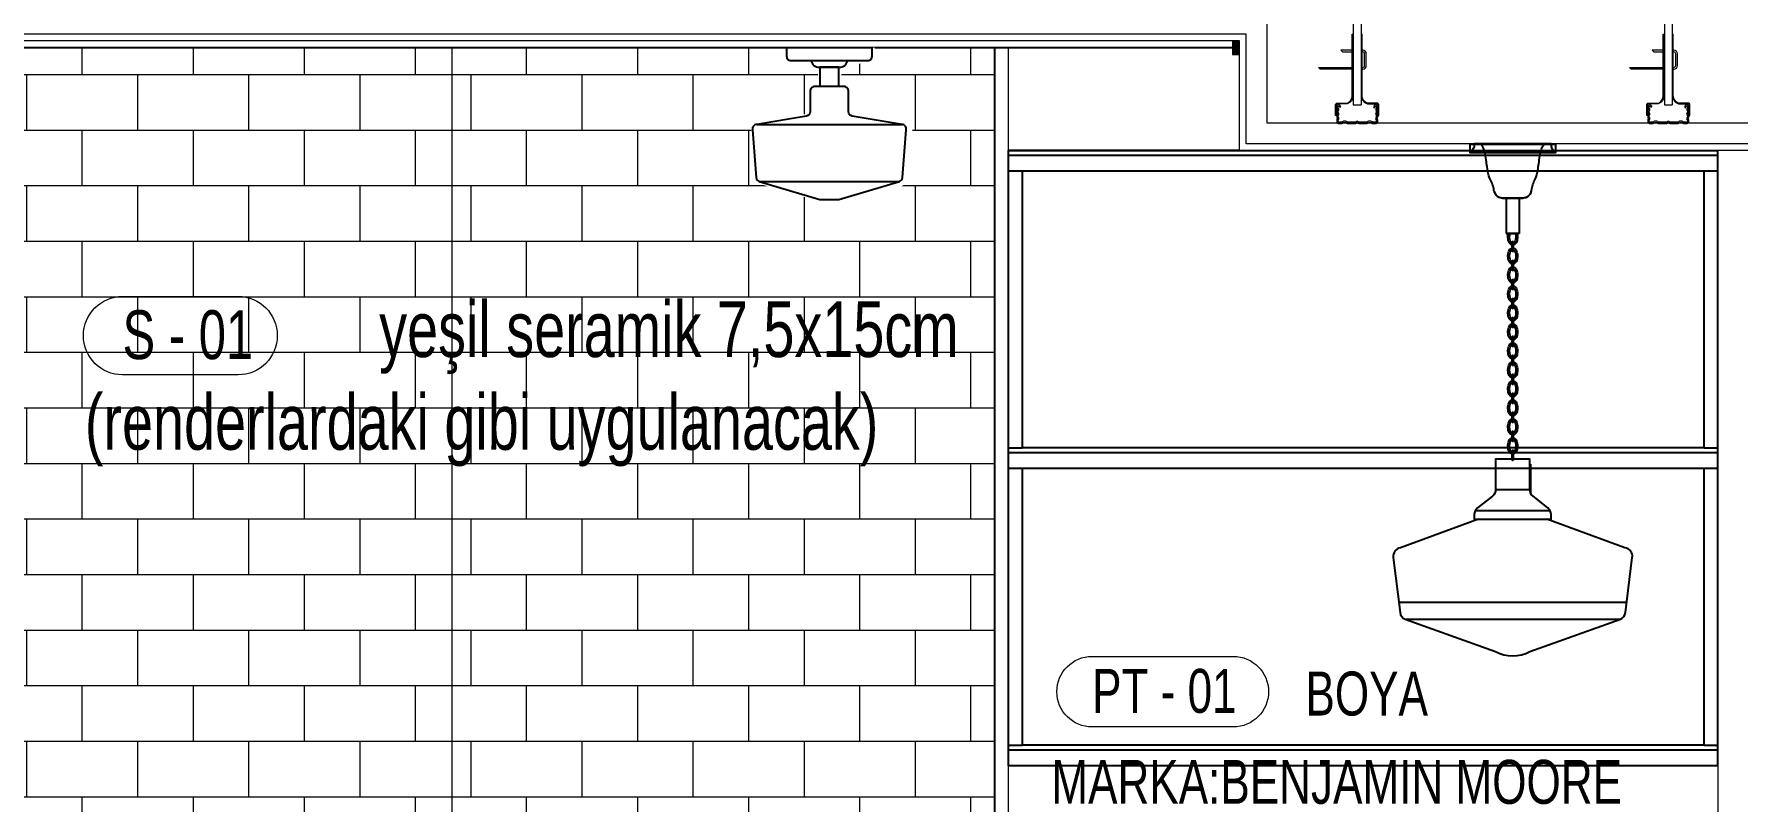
# Model space of a CAD drawing. Header units: millimetres. Extents: x 106699 to 122058, y 158555 to 162844.
# Drawn here: x 107787 to 108036.4, y 159806 to 159918.4 of the extents above; entities that cross this region are included whole.
import ezdxf

# ---------------------------------------------------------------- set-up
doc = ezdxf.new("R2010")
doc.units = ezdxf.units.MM
for name, color, linetype, lineweight in [('0-LNS-VLG', 9, 'Continuous', 0), ('2-SPS-ALC', 3, 'Continuous', 0), ('ahsap gorunus arka kalın', 43, 'Continuous', 9), ('ahsap kesit on', 40, 'Continuous', 20), ('no3_tefriş ön kalın', 192, 'Continuous', 20), ('no3_yazı tefriş', 152, 'Continuous', 0)]:
    doc.layers.add(name, color=color, linetype=linetype, lineweight=lineweight)
doc.layers.add('2-SPC-STC-AsmaTavan', color=3, linetype='Continuous')
doc.layers.add('S2000-002 Çizgi', color=7, linetype='Continuous')
doc.styles.add('finish schedule$0$SIMPLEX', font='simplex.shx', dxfattribs={"width": 0.75, "height": 2.5})

# ---------------------------------------------------------------- blocks, each defined once
blk = doc.blocks.new('RAF2')
at = {"layer": 'S2000-002 Çizgi', "color": 8, "true_color": 0x7a7a7a}
for p, q in [((115375.6, 159980.42), (115341.8, 159980.42)), ((115341.8, 159936.92), (115341.8, 159980.42)), ((115341.8, 159980.42), (115445.6, 159980.42)), ((115341.8, 159979.78), (115445.6, 159979.78)), ((115445.6, 159933.92), (115445.6, 159980.42)), ((115343.8, 159977.42), (115341.8, 159977.42)), ((115343.8, 159977.42), (115343.8, 159936.92)), ((115443.6, 159977.42), (115343.8, 159977.42)), ((115445.6, 159977.42), (115443.6, 159977.42)), ((115443.6, 159936.92), (115443.6, 159977.42)), ((115341.8, 159890.42), (115341.8, 159936.92)), ((115341.8, 159936.92), (115343.8, 159936.92)), ((115341.8, 159936.28), (115445.6, 159936.28)), ((115443.6, 159936.92), (115343.8, 159936.92)), ((115443.6, 159936.92), (115445.6, 159936.92)), ((115343.8, 159933.92), (115341.8, 159933.92)), ((115343.8, 159933.92), (115343.8, 159893.42)), ((115443.6, 159933.92), (115343.8, 159933.92)), ((115445.6, 159933.92), (115443.6, 159933.92)), ((115443.6, 159893.42), (115443.6, 159933.92)), ((115445.6, 159890.42), (115445.6, 159933.92)), ((115341.8, 159893.42), (115343.8, 159893.42)), ((115341.8, 159892.78), (115445.6, 159892.78)), ((115443.6, 159893.42), (115343.8, 159893.42)), ((115443.6, 159893.42), (115445.6, 159893.42)), ((115445.6, 159890.42), (115341.8, 159890.42))]:
    blk.add_line(p, q, dxfattribs=at)
blk = doc.blocks.new('corncei')
at = {"linetype": 'Continuous'}
h = blk.add_hatch(color=254, dxfattribs=at)
h.dxf.hatch_style = 1
h.paths.add_polyline_path([(115776, 159996.47), (115776, 159994.47), (115775, 159994.47), (115775, 159996.47)])
at = {"layer": 'no3_tefriş ön kalın', "color": 6}
blk.add_lwpolyline([(115776, 159996.47), (115776, 159994.47), (115775, 159994.47), (115775, 159996.47), (115776, 159996.47)], dxfattribs=at)
blk = doc.blocks.new('*U69')
at = {"layer": '2-SPS-ALC'}
h = blk.add_hatch(color=256, dxfattribs=at)
h.dxf.hatch_style = 1
edge = h.paths.add_edge_path()
edge.add_arc((2.7, 2.4), 0.1, 0, 180, ccw=False)
edge.add_line((2.8, 2.4), (2.8, 2.26))
edge.add_arc((2.78, 2.26), 0.025, -60, 0, ccw=False)
edge.add_arc((2.9, 2.04), 0.225, 120, 240)
edge.add_arc((2.78, 1.82), 0.025, 0, 60, ccw=False)
edge.add_line((2.8, 1.82), (2.8, 1.59))
edge.add_arc((2.78, 1.59), 0.025, 300, 360, ccw=False)
edge.add_arc((2.9, 1.37), 0.225, 120, 240)
edge.add_arc((2.78, 1.15), 0.025, 0, 60, ccw=False)
edge.add_line((2.8, 1.15), (2.8, 0.92))
edge.add_arc((2.78, 0.92), 0.025, -60, 0, ccw=False)
edge.add_arc((2.9, 0.7), 0.225, 120, 240)
edge.add_arc((2.78, 0.48), 0.025, 0, 60, ccw=False)
edge.add_line((2.8, 0.48), (2.8, 0.23))
edge.add_arc((2.78, 0.23), 0.025, -90, 0, ccw=False)
edge.add_line((2.78, 0.2), (2.21, 0.2))
edge.add_arc((2.21, 0.23), 0.025, 214.3884, 270, ccw=False)
edge.add_arc((2.01, 0.08), 0.225, 34.3884, 90)
edge.add_line((2.01, 0.31), (1.66, 0.31))
edge.add_arc((1.66, 0.08), 0.225, 90, 145.6116)
edge.add_arc((1.45, 0.23), 0.025, 270, 325.6116, ccw=False)
edge.add_line((1.45, 0.2), (0.22, 0.2))
edge.add_arc((0.22, 0.23), 0.025, 210, 270, ccw=False)
edge.add_arc((0, 0.1), 0.225, 30, 150)
edge.add_arc((-0.22, 0.23), 0.025, 270, 330, ccw=False)
edge.add_line((-0.22, 0.2), (-1.45, 0.2))
edge.add_arc((-1.45, 0.23), 0.025, 214.3884, 270, ccw=False)
edge.add_arc((-1.66, 0.08), 0.225, 34.3884, 90)
edge.add_line((-1.66, 0.31), (-2.01, 0.31))
edge.add_arc((-2.01, 0.08), 0.225, 90, 145.6116)
edge.add_arc((-2.21, 0.23), 0.025, 270, 325.6116, ccw=False)
edge.add_line((-2.21, 0.2), (-2.78, 0.2))
edge.add_arc((-2.78, 0.23), 0.025, 180, 270, ccw=False)
edge.add_line((-2.8, 0.23), (-2.8, 0.48))
edge.add_arc((-2.78, 0.48), 0.025, 120, 180, ccw=False)
edge.add_arc((-2.9, 0.7), 0.225, 300, 420)
edge.add_arc((-2.78, 0.92), 0.025, 180, 240, ccw=False)
edge.add_line((-2.8, 0.92), (-2.8, 1.15))
edge.add_arc((-2.78, 1.15), 0.025, 120, 180, ccw=False)
edge.add_arc((-2.9, 1.37), 0.225, 300, 420)
edge.add_arc((-2.78, 1.59), 0.025, 180, 240, ccw=False)
edge.add_line((-2.8, 1.59), (-2.8, 1.82))
edge.add_arc((-2.78, 1.82), 0.025, 120, 180, ccw=False)
edge.add_arc((-2.9, 2.04), 0.225, 300, 420)
edge.add_arc((-2.78, 2.26), 0.025, 180, 240, ccw=False)
edge.add_line((-2.8, 2.26), (-2.8, 2.4))
edge.add_arc((-2.7, 2.4), 0.1, 0, 180, ccw=False)
edge.add_line((-2.6, 2.4), (-2.4, 2.4))
edge.add_arc((-2.7, 2.4), 0.3, 0, 180)
edge.add_line((-3, 2.4), (-3, 2.26))
edge.add_arc((-2.78, 2.26), 0.225, 180, 240)
edge.add_arc((-2.9, 2.04), 0.025, -60, 60, ccw=False)
edge.add_arc((-2.78, 1.82), 0.225, 120, 180)
edge.add_line((-3, 1.82), (-3, 1.59))
edge.add_arc((-2.78, 1.59), 0.225, 180, 240)
edge.add_arc((-2.9, 1.37), 0.025, -60, 60, ccw=False)
edge.add_arc((-2.78, 1.15), 0.225, 120, 180)
edge.add_line((-3, 1.15), (-3, 0.92))
edge.add_arc((-2.78, 0.92), 0.225, 180, 240)
edge.add_arc((-2.9, 0.7), 0.025, -60, 60, ccw=False)
edge.add_arc((-2.78, 0.48), 0.225, 120, 180)
edge.add_line((-3, 0.48), (-3, 0.23))
edge.add_arc((-2.78, 0.23), 0.225, 180, 270)
edge.add_line((-2.78, 0), (-2.21, 0))
edge.add_arc((-2.21, 0.23), 0.225, 270, 325.6116)
edge.add_arc((-2.01, 0.08), 0.025, 90, 145.6116, ccw=False)
edge.add_line((-2.01, 0.11), (-1.66, 0.11))
edge.add_arc((-1.66, 0.08), 0.025, 34.3884, 90, ccw=False)
edge.add_arc((-1.45, 0.23), 0.225, 214.3884, 270)
edge.add_line((-1.45, 0), (-0.22, 0))
edge.add_arc((-0.22, 0.23), 0.225, 270, 330)
edge.add_arc((0, 0.1), 0.025, 30, 150, ccw=False)
edge.add_arc((0.22, 0.23), 0.225, 210, 270)
edge.add_line((0.22, 0), (1.45, 0))
edge.add_arc((1.45, 0.23), 0.225, 270, 325.6116)
edge.add_arc((1.66, 0.08), 0.025, 90, 145.6116, ccw=False)
edge.add_line((1.66, 0.11), (2.01, 0.11))
edge.add_arc((2.01, 0.08), 0.025, 34.3884, 90, ccw=False)
edge.add_arc((2.21, 0.23), 0.225, 214.3884, 270)
edge.add_line((2.21, 0), (2.78, 0))
edge.add_arc((2.78, 0.23), 0.225, 270, 360)
edge.add_line((3, 0.23), (3, 0.48))
edge.add_arc((2.78, 0.48), 0.225, 360, 420)
edge.add_arc((2.9, 0.7), 0.025, 120, 240, ccw=False)
edge.add_arc((2.78, 0.92), 0.225, 300, 360)
edge.add_line((3, 0.92), (3, 1.15))
edge.add_arc((2.78, 1.15), 0.225, 0, 60)
edge.add_arc((2.9, 1.37), 0.025, 120, 240, ccw=False)
edge.add_arc((2.78, 1.59), 0.225, 300, 360)
edge.add_line((3, 1.59), (3, 1.82))
edge.add_arc((2.78, 1.82), 0.225, 360, 420)
edge.add_arc((2.9, 2.04), 0.025, 120, 240, ccw=False)
edge.add_arc((2.78, 2.26), 0.225, 300, 360)
edge.add_line((3, 2.26), (3, 2.4))
edge.add_arc((2.7, 2.4), 0.3, 360, 540)
edge.add_arc((2.5, 2.4), 0.1, 180, 360)
at = {"layer": '0-LNS-VLG'}
for p, q in [((-0.58, 60), (-0.58, 2.73)), ((0.58, 60), (0.58, 2.73)), ((-0.73, 13.03), (-0.62, 13.03)), ((-0.62, 13.03), (-0.58, 13.03)), ((0.58, 13.03), (0.63, 13.03)), ((0.63, 13.03), (0.73, 13.03)), ((-1.5, 2.86), (-1.5, 2.96)), ((-0.73, 3.97), (-0.62, 3.97)), ((-0.58, 2.73), (0.58, 2.73)), ((0.73, 3.97), (0.63, 3.97)), ((1.5, 2.86), (1.5, 2.96))]:
    blk.add_line(p, q, dxfattribs=at)
for points in [[(-3.05, 2.73), (-3.05, 1.15), (-3.15, 1.15), (-3.15, 2.73), (-3.15, 2.75, -0.414214), (-2.95, 2.95), (-1.59, 2.95, 0.102435), (-1.43, 2.98, 0.277557), (-0.73, 3.97), (-0.73, 13.03)], [(-0.62, 13.03), (-0.62, 3.97, -0.279244), (-1.39, 2.89, -0.102435), (-1.59, 2.85), (-2.95, 2.85, 0.414214), (-3.05, 2.75), (-3.05, 2.73)], [(0.63, 13.03), (0.63, 3.97, 0.279244), (1.39, 2.89, 0.102435), (1.59, 2.85), (2.95, 2.85, -0.414214), (3.05, 2.75), (3.05, 2.73), (3.05, 1.15), (3.15, 1.15), (3.15, 2.73), (3.15, 2.75, 0.414214), (2.95, 2.95), (1.59, 2.95, -0.102435), (1.43, 2.98, -0.277557), (0.73, 3.97), (0.73, 13.03)], [(0.73, 7.95), (0.83, 7.95, 0.414214), (1.33, 8.45), (1.33, 10.2, 0.414214), (0.83, 10.7), (0.73, 10.7)], [(0.73, 8.2), (0.83, 8.2, 0.414214), (1.08, 8.45), (1.08, 10.2, 0.414214), (0.83, 10.45), (0.73, 10.45)]]:
    blk.add_lwpolyline(points, format="xyb", dxfattribs=at)
for points in [[(-0.73, 10.7), (-2.37, 10.7), (-2.13, 10.45), (-0.73, 10.45)], [(-0.73, 7.95), (-5.43, 7.95), (-5.67, 8.2), (-0.73, 8.2)]]:
    blk.add_lwpolyline(points, dxfattribs=at)
at = {"layer": '2-SPS-ALC'}
blk.add_lwpolyline([(2.6, 2.4, -1), (2.8, 2.4), (2.8, 2.26, -0.267949), (2.79, 2.23, 0.57735), (2.79, 1.85, -0.267949), (2.8, 1.82), (2.8, 1.59, -0.267949), (2.79, 1.56, 0.57735), (2.79, 1.18, -0.267949), (2.8, 1.15), (2.8, 0.92, -0.267949), (2.79, 0.89, 0.57735), (2.79, 0.51, -0.267949), (2.8, 0.48), (2.8, 0.23, -0.414214), (2.78, 0.2), (2.21, 0.2, -0.247529), (2.19, 0.21, 0.247529), (2.01, 0.31), (1.66, 0.31, 0.247529), (1.47, 0.21, -0.247529), (1.45, 0.2), (0.22, 0.2, -0.267949), (0.19, 0.21, 0.57735), (-0.19, 0.21, -0.267949), (-0.22, 0.2), (-1.45, 0.2, -0.247529), (-1.47, 0.21, 0.247529), (-1.66, 0.31), (-2.01, 0.31, 0.247529), (-2.19, 0.21, -0.247529), (-2.21, 0.2), (-2.78, 0.2, -0.414214), (-2.8, 0.23), (-2.8, 0.48, -0.267949), (-2.79, 0.51, 0.57735), (-2.79, 0.89, -0.267949), (-2.8, 0.92), (-2.8, 1.15, -0.267949), (-2.79, 1.18, 0.57735), (-2.79, 1.56, -0.267949), (-2.8, 1.59), (-2.8, 1.82, -0.267949), (-2.79, 1.85, 0.57735), (-2.79, 2.23, -0.267949), (-2.8, 2.26), (-2.8, 2.4, -1), (-2.6, 2.4), (-2.4, 2.4, 1), (-3, 2.4), (-3, 2.26, 0.267949), (-2.89, 2.06, -0.57735), (-2.89, 2.02, 0.267949), (-3, 1.82), (-3, 1.59, 0.267949), (-2.89, 1.39, -0.57735), (-2.89, 1.35, 0.267949), (-3, 1.15), (-3, 0.92, 0.267949), (-2.89, 0.72, -0.57735), (-2.89, 0.68, 0.267949), (-3, 0.48), (-3, 0.23, 0.414214), (-2.78, 0), (-2.21, 0, 0.247529), (-2.03, 0.1, -0.247529), (-2.01, 0.11), (-1.66, 0.11, -0.247529), (-1.64, 0.1, 0.247529), (-1.45, 0), (-0.22, 0, 0.267949), (-0.02, 0.11, -0.57735), (0.02, 0.11, 0.267949), (0.22, 0), (1.45, 0, 0.247529), (1.64, 0.1, -0.247529), (1.66, 0.11), (2.01, 0.11, -0.247529), (2.03, 0.1, 0.247529), (2.21, 0), (2.78, 0, 0.414214), (3, 0.23), (3, 0.48, 0.267949), (2.89, 0.68, -0.57735), (2.89, 0.72, 0.267949), (3, 0.92), (3, 1.15, 0.267949), (2.89, 1.35, -0.57735), (2.89, 1.39, 0.267949), (3, 1.59), (3, 1.82, 0.267949), (2.89, 2.02, -0.57735), (2.89, 2.06, 0.267949), (3, 2.26), (3, 2.4, 1), (2.4, 2.4, 1)], format="xyb", close=True, dxfattribs=at)
blk = doc.blocks.new('A$C9395aed9')
for p, q in [((22.12, 80, 0.03), (12.88, 80, 0.03)), ((16.56, 72.06, 0.03), (16.56, 66.87, 0.03)), ((18.44, 72.06, 0.03), (18.44, 66.87, 0.03)), ((16.56, 66.87, 0.03), (18.44, 66.87, 0.03)), ((18.44, 66.87, 0.03), (16.56, 66.87, 0.03)), ((20.13, 28.89), (20.13, 33.11)), ((15, 29.45, -0.95), (20, 29.45, -0.95)), ((12.03, 26.35, -0.95), (22.97, 26.35, -0.95)), ((0.83, 12.94, -0.95), (34.18, 12.94, -0.95)), ((1.75, 10.44, -0.95), (33.26, 10.44, -0.95))]:
    blk.add_line(p, q)
for points, elevation in [([(12.88, 80), (11.88, 80, -0.253769), (11.25, 78.7), (11.25, 79.95), (23.75, 79.95), (23.75, 78.7, -0.253868), (23.13, 80), (22.12, 80)], 0.03), ([(20.2, 73.04, -0.352299), (18.98, 72.06), (16.03, 72.06, -0.352299), (14.8, 73.04)], 0.03), ([(14.8, 73.04, 0.352299), (16.03, 72.06), (18.98, 72.06, 0.352299), (20.2, 73.04)], 0.03), ([(12.5, 25.1), (1.09, 20.88, 0.414214), (0.01, 19.48), (1.02, 11.42, 0.26287), (1.75, 10.44), (15, 5.72, 0.25), (20, 5.72), (33.26, 10.44, 0.26287), (33.99, 11.42), (35, 19.48, 0.414214), (33.91, 20.88), (22.5, 25.1)], -0.95)]:
    blk.add_lwpolyline(points, format="xyb", dxfattribs=dict(elevation=elevation))
at = {"elevation": 0.03}
blk.add_lwpolyline([(23.75, 78.7), (11.25, 78.7), (11.25, 79.95), (23.75, 79.95)], close=True, dxfattribs=at)
at = {"elevation": -0.95}
for points in [[(17.38, 65.6), (17.38, 64.35, 0.414214), (17.45, 64.28), (17.55, 64.28, 0.414214), (17.62, 64.35), (17.62, 65.6, 0.414214), (17.55, 65.67), (17.45, 65.67, 0.414214)], [(17.38, 62.82), (17.38, 61.58, 0.414214), (17.45, 61.51), (17.55, 61.51, 0.414214), (17.62, 61.58), (17.62, 62.82, 0.414214), (17.55, 62.89), (17.45, 62.89, 0.414214)], [(17.38, 60.04), (17.38, 58.8, 0.414214), (17.45, 58.73), (17.55, 58.73, 0.414214), (17.62, 58.8), (17.62, 60.04, 0.414214), (17.55, 60.12), (17.45, 60.12, 0.414214)], [(17.38, 57.27), (17.38, 56.02, 0.414214), (17.45, 55.95), (17.55, 55.95, 0.414214), (17.62, 56.02), (17.62, 57.27, 0.414214), (17.55, 57.34), (17.45, 57.34, 0.414214)], [(17.38, 54.49), (17.38, 53.25, 0.414214), (17.45, 53.18), (17.55, 53.18, 0.414214), (17.62, 53.25), (17.62, 54.49, 0.414214), (17.55, 54.56), (17.45, 54.56, 0.414214)], [(17.38, 51.71), (17.38, 50.47, 0.414214), (17.45, 50.4), (17.55, 50.4, 0.414214), (17.62, 50.47), (17.62, 51.71, 0.414214), (17.55, 51.79), (17.45, 51.79, 0.414214)], [(17.38, 48.94), (17.38, 47.69, 0.414214), (17.45, 47.62), (17.55, 47.62, 0.414214), (17.62, 47.69), (17.62, 48.94, 0.414214), (17.55, 49.01), (17.45, 49.01, 0.414214)], [(17.38, 46.16), (17.38, 44.92, 0.414214), (17.45, 44.85), (17.55, 44.85, 0.414214), (17.62, 44.92), (17.62, 46.16, 0.414214), (17.55, 46.23), (17.45, 46.23, 0.414214)], [(17.38, 43.39), (17.38, 42.14, 0.414214), (17.45, 42.07), (17.55, 42.07, 0.414214), (17.62, 42.14), (17.62, 43.39, 0.414214), (17.55, 43.46), (17.45, 43.46, 0.414214)], [(17.38, 40.61), (17.38, 39.37, 0.414214), (17.45, 39.29), (17.55, 39.29, 0.414214), (17.62, 39.37), (17.62, 40.61, 0.414214), (17.55, 40.68), (17.45, 40.68, 0.414214)], [(17.38, 37.83), (17.38, 36.59, 0.414214), (17.45, 36.52), (17.55, 36.52, 0.414214), (17.62, 36.59), (17.62, 37.83, 0.414214), (17.55, 37.9), (17.45, 37.9, 0.414214)], [(17.38, 35.06), (17.38, 33.81, 0.414214), (17.45, 33.74), (17.55, 33.74, 0.414214), (17.62, 33.81), (17.62, 35.06, 0.414214), (17.55, 35.13), (17.45, 35.13, 0.414214)], [(15, 29.45, -0.227838), (14.53, 28.47), (12.34, 26.72, 0.227838), (11.88, 25.75), (11.88, 25.1), (23.13, 25.1), (23.13, 25.75, 0.227838), (22.66, 26.72), (20.47, 28.47, -0.227838), (20, 29.45), (20, 33.85), (15, 33.85)]]:
    blk.add_lwpolyline(points, format="xyb", close=True, dxfattribs=at)
at = {"extrusion": (0, 0, -1)}
for centre, start_param, end_param in [((17.5, 66.36, -0.95), 3.405351, 5.290625), ((17.5, 66.36, -0.95), 0.992561, 2.877835), ((17.5, 63.59, -0.95), 3.405351, 6.019427), ((17.5, 63.59, -0.95), 0.263758, 2.877835), ((17.5, 60.81, -0.95), 3.405351, 6.019427), ((17.5, 60.81, -0.95), 0.263758, 2.877835), ((17.5, 58.03, -0.95), 3.405351, 6.019427), ((17.5, 58.03, -0.95), 0.263758, 2.877835), ((17.5, 55.26, -0.95), 3.405351, 6.019427), ((17.5, 55.26, -0.95), 0.263758, 2.877835), ((17.5, 52.48, -0.95), 3.405351, 6.019427), ((17.5, 52.48, -0.95), 0.263758, 2.877835), ((17.5, 49.7, -0.95), 3.405351, 6.019427), ((17.5, 49.7, -0.95), 0.263758, 2.877835), ((17.5, 46.93, -0.95), 3.405351, 6.019427), ((17.5, 46.93, -0.95), 0.263758, 2.877835), ((17.5, 44.15, -0.95), 3.405351, 6.019427), ((17.5, 44.15, -0.95), 0.263758, 2.877835), ((17.5, 41.38, -0.95), 3.405351, 6.019427), ((17.5, 41.38, -0.95), 0.263758, 2.877835), ((17.5, 38.6, -0.95), 3.405351, 6.019427), ((17.5, 38.6, -0.95), 0.263758, 2.877835), ((17.5, 35.82, -0.95), 3.405351, 6.019427), ((17.5, 35.82, -0.95), 0.263758, 2.877835)]:
    blk.add_ellipse(centre, major_axis=(0, 0.935), ratio=0.494742, start_param=start_param, end_param=end_param, dxfattribs=at)
for points, knots in [([(14.8, 73.04, 0.03), (14.75, 73.29, 0.03), (14.61, 73.85, 0.03), (14.3, 74.82, 0.03), (13.93, 75.17, 0.03), (13.57, 78.07, 0.03), (13.3, 79.37, 0.03), (12.97, 79.86, 0.03), (12.88, 80, 0.03)], [0.403662, 0.403662, 0.403662, 0.403662, 0.710546, 1.090047, 1.568727, 1.932922, 2.4378, 2.637021, 2.637021, 2.637021, 2.637021]), ([(20.2, 73.04, 0.03), (20.25, 73.29, 0.03), (20.39, 73.85, 0.03), (20.7, 74.82, 0.03), (21.07, 75.17, 0.03), (21.43, 78.07, 0.03), (21.7, 79.37, 0.03), (22.03, 79.86, 0.03), (22.12, 80, 0.03)], [0.403662, 0.403662, 0.403662, 0.403662, 0.710546, 1.090047, 1.568727, 1.932922, 2.4378, 2.637021, 2.637021, 2.637021, 2.637021]), ([(17.38, 65.2, -0.95), (17.32, 65.22, -0.95), (17.26, 65.25, -0.95), (17.11, 65.35, -0.95), (17.04, 65.44, -0.95), (16.87, 65.76, -0.95), (16.81, 66.02, -0.95), (16.79, 66.49, -0.95), (16.81, 66.69, -0.95), (16.86, 66.87, -0.95)], [3.271885, 3.271885, 3.271885, 3.271885, 3.472266, 3.472266, 3.871195, 3.871195, 4.638602, 4.638602, 5.212436, 5.212436, 5.212436, 5.212436]), ([(18.14, 66.87, -0.95), (18.17, 66.78, -0.95), (18.18, 66.67, -0.95), (18.22, 66.31, -0.95), (18.2, 66.05, -0.95), (18.08, 65.64, -0.95), (18, 65.48, -0.95), (17.81, 65.29, -0.95), (17.72, 65.23, -0.95), (17.62, 65.2, -0.95)], [7.353843, 7.353843, 7.353843, 7.353843, 7.66135, 7.66135, 8.389874, 8.389874, 8.957592, 8.957592, 9.295507, 9.295507, 9.295507, 9.295507]), ([(17.38, 62.43, -0.95), (17.32, 62.44, -0.95), (17.26, 62.47, -0.95), (17.11, 62.57, -0.95), (17.04, 62.67, -0.95), (16.87, 62.98, -0.95), (16.81, 63.24, -0.95), (16.79, 63.78, -0.95), (16.83, 64.05, -0.95), (16.98, 64.42, -0.95), (17.06, 64.55, -0.95), (17.24, 64.69, -0.95), (17.31, 64.73, -0.95), (17.38, 64.75, -0.95)], [3.271885, 3.271885, 3.271885, 3.271885, 3.472266, 3.472266, 3.871195, 3.871195, 4.638602, 4.638602, 5.406008, 5.406008, 5.906148, 5.906148, 6.153282, 6.153282, 6.153282, 6.153282]), ([(17.62, 64.75, -0.95), (17.68, 64.73, -0.95), (17.73, 64.71, -0.95), (17.86, 64.62, -0.95), (17.93, 64.55, -0.95), (18.1, 64.28, -0.95), (18.17, 64.04, -0.95), (18.22, 63.54, -0.95), (18.2, 63.27, -0.95), (18.08, 62.86, -0.95), (18, 62.7, -0.95), (17.81, 62.51, -0.95), (17.72, 62.45, -0.95), (17.62, 62.43, -0.95)], [6.412731, 6.412731, 6.412731, 6.412731, 6.608005, 6.608005, 6.932825, 6.932825, 7.66135, 7.66135, 8.389874, 8.389874, 8.957592, 8.957592, 9.295507, 9.295507, 9.295507, 9.295507]), ([(17.38, 59.65, -0.95), (17.32, 59.67, -0.95), (17.26, 59.69, -0.95), (17.11, 59.8, -0.95), (17.04, 59.89, -0.95), (16.87, 60.2, -0.95), (16.81, 60.46, -0.95), (16.79, 61, -0.95), (16.83, 61.28, -0.95), (16.98, 61.65, -0.95), (17.06, 61.78, -0.95), (17.24, 61.92, -0.95), (17.31, 61.95, -0.95), (17.38, 61.97, -0.95)], [3.271885, 3.271885, 3.271885, 3.271885, 3.472266, 3.472266, 3.871195, 3.871195, 4.638602, 4.638602, 5.406008, 5.406008, 5.906148, 5.906148, 6.153282, 6.153282, 6.153282, 6.153282]), ([(17.62, 61.97, -0.95), (17.68, 61.96, -0.95), (17.73, 61.93, -0.95), (17.86, 61.84, -0.95), (17.93, 61.77, -0.95), (18.1, 61.5, -0.95), (18.17, 61.27, -0.95), (18.22, 60.76, -0.95), (18.2, 60.5, -0.95), (18.08, 60.09, -0.95), (18, 59.93, -0.95), (17.81, 59.74, -0.95), (17.72, 59.68, -0.95), (17.62, 59.65, -0.95)], [6.412731, 6.412731, 6.412731, 6.412731, 6.608005, 6.608005, 6.932825, 6.932825, 7.66135, 7.66135, 8.389874, 8.389874, 8.957592, 8.957592, 9.295507, 9.295507, 9.295507, 9.295507]), ([(17.38, 56.87, -0.95), (17.32, 56.89, -0.95), (17.26, 56.92, -0.95), (17.11, 57.02, -0.95), (17.04, 57.11, -0.95), (16.87, 57.43, -0.95), (16.81, 57.69, -0.95), (16.79, 58.23, -0.95), (16.83, 58.5, -0.95), (16.98, 58.87, -0.95), (17.06, 59, -0.95), (17.24, 59.14, -0.95), (17.31, 59.18, -0.95), (17.38, 59.2, -0.95)], [3.271885, 3.271885, 3.271885, 3.271885, 3.472266, 3.472266, 3.871195, 3.871195, 4.638602, 4.638602, 5.406008, 5.406008, 5.906148, 5.906148, 6.153282, 6.153282, 6.153282, 6.153282]), ([(17.62, 59.2, -0.95), (17.68, 59.18, -0.95), (17.73, 59.15, -0.95), (17.86, 59.07, -0.95), (17.93, 58.99, -0.95), (18.1, 58.73, -0.95), (18.17, 58.49, -0.95), (18.22, 57.98, -0.95), (18.2, 57.72, -0.95), (18.08, 57.31, -0.95), (18, 57.15, -0.95), (17.81, 56.96, -0.95), (17.72, 56.9, -0.95), (17.62, 56.87, -0.95)], [6.412731, 6.412731, 6.412731, 6.412731, 6.608005, 6.608005, 6.932825, 6.932825, 7.66135, 7.66135, 8.389874, 8.389874, 8.957592, 8.957592, 9.295507, 9.295507, 9.295507, 9.295507]), ([(17.38, 54.1, -0.95), (17.32, 54.11, -0.95), (17.26, 54.14, -0.95), (17.11, 54.24, -0.95), (17.04, 54.34, -0.95), (16.87, 54.65, -0.95), (16.81, 54.91, -0.95), (16.79, 55.45, -0.95), (16.83, 55.72, -0.95), (16.98, 56.09, -0.95), (17.06, 56.22, -0.95), (17.24, 56.36, -0.95), (17.31, 56.4, -0.95), (17.38, 56.42, -0.95)], [3.271885, 3.271885, 3.271885, 3.271885, 3.472266, 3.472266, 3.871195, 3.871195, 4.638602, 4.638602, 5.406008, 5.406008, 5.906148, 5.906148, 6.153282, 6.153282, 6.153282, 6.153282]), ([(17.62, 56.42, -0.95), (17.68, 56.4, -0.95), (17.73, 56.38, -0.95), (17.86, 56.29, -0.95), (17.93, 56.22, -0.95), (18.1, 55.95, -0.95), (18.17, 55.71, -0.95), (18.22, 55.21, -0.95), (18.2, 54.94, -0.95), (18.08, 54.53, -0.95), (18, 54.37, -0.95), (17.81, 54.18, -0.95), (17.72, 54.12, -0.95), (17.62, 54.1, -0.95)], [6.412731, 6.412731, 6.412731, 6.412731, 6.608005, 6.608005, 6.932825, 6.932825, 7.66135, 7.66135, 8.389874, 8.389874, 8.957592, 8.957592, 9.295507, 9.295507, 9.295507, 9.295507]), ([(17.38, 51.32, -0.95), (17.32, 51.34, -0.95), (17.26, 51.36, -0.95), (17.11, 51.47, -0.95), (17.04, 51.56, -0.95), (16.87, 51.87, -0.95), (16.81, 52.13, -0.95), (16.79, 52.67, -0.95), (16.83, 52.95, -0.95), (16.98, 53.32, -0.95), (17.06, 53.45, -0.95), (17.24, 53.59, -0.95), (17.31, 53.62, -0.95), (17.38, 53.64, -0.95)], [3.271885, 3.271885, 3.271885, 3.271885, 3.472266, 3.472266, 3.871195, 3.871195, 4.638602, 4.638602, 5.406008, 5.406008, 5.906148, 5.906148, 6.153282, 6.153282, 6.153282, 6.153282]), ([(17.62, 53.64, -0.95), (17.68, 53.63, -0.95), (17.73, 53.6, -0.95), (17.86, 53.51, -0.95), (17.93, 53.44, -0.95), (18.1, 53.17, -0.95), (18.17, 52.94, -0.95), (18.22, 52.43, -0.95), (18.2, 52.17, -0.95), (18.08, 51.76, -0.95), (18, 51.6, -0.95), (17.81, 51.41, -0.95), (17.72, 51.35, -0.95), (17.62, 51.32, -0.95)], [6.412731, 6.412731, 6.412731, 6.412731, 6.608005, 6.608005, 6.932825, 6.932825, 7.66135, 7.66135, 8.389874, 8.389874, 8.957592, 8.957592, 9.295507, 9.295507, 9.295507, 9.295507]), ([(17.38, 48.54, -0.95), (17.32, 48.56, -0.95), (17.26, 48.59, -0.95), (17.11, 48.69, -0.95), (17.04, 48.78, -0.95), (16.87, 49.1, -0.95), (16.81, 49.36, -0.95), (16.79, 49.9, -0.95), (16.83, 50.17, -0.95), (16.98, 50.54, -0.95), (17.06, 50.67, -0.95), (17.24, 50.81, -0.95), (17.31, 50.85, -0.95), (17.38, 50.87, -0.95)], [3.271885, 3.271885, 3.271885, 3.271885, 3.472266, 3.472266, 3.871195, 3.871195, 4.638602, 4.638602, 5.406008, 5.406008, 5.906148, 5.906148, 6.153282, 6.153282, 6.153282, 6.153282]), ([(17.62, 50.87, -0.95), (17.68, 50.85, -0.95), (17.73, 50.82, -0.95), (17.86, 50.74, -0.95), (17.93, 50.66, -0.95), (18.1, 50.4, -0.95), (18.17, 50.16, -0.95), (18.22, 49.65, -0.95), (18.2, 49.39, -0.95), (18.08, 48.98, -0.95), (18, 48.82, -0.95), (17.81, 48.63, -0.95), (17.72, 48.57, -0.95), (17.62, 48.54, -0.95)], [6.412731, 6.412731, 6.412731, 6.412731, 6.608005, 6.608005, 6.932825, 6.932825, 7.66135, 7.66135, 8.389874, 8.389874, 8.957592, 8.957592, 9.295507, 9.295507, 9.295507, 9.295507]), ([(17.38, 45.77, -0.95), (17.32, 45.78, -0.95), (17.26, 45.81, -0.95), (17.11, 45.91, -0.95), (17.04, 46.01, -0.95), (16.87, 46.32, -0.95), (16.81, 46.58, -0.95), (16.79, 47.12, -0.95), (16.83, 47.39, -0.95), (16.98, 47.76, -0.95), (17.06, 47.89, -0.95), (17.24, 48.03, -0.95), (17.31, 48.07, -0.95), (17.38, 48.09, -0.95)], [3.271885, 3.271885, 3.271885, 3.271885, 3.472266, 3.472266, 3.871195, 3.871195, 4.638602, 4.638602, 5.406008, 5.406008, 5.906148, 5.906148, 6.153282, 6.153282, 6.153282, 6.153282]), ([(17.62, 48.09, -0.95), (17.68, 48.07, -0.95), (17.73, 48.05, -0.95), (17.86, 47.96, -0.95), (17.93, 47.89, -0.95), (18.1, 47.62, -0.95), (18.17, 47.38, -0.95), (18.22, 46.88, -0.95), (18.2, 46.61, -0.95), (18.08, 46.2, -0.95), (18, 46.04, -0.95), (17.81, 45.85, -0.95), (17.72, 45.79, -0.95), (17.62, 45.77, -0.95)], [6.412731, 6.412731, 6.412731, 6.412731, 6.608005, 6.608005, 6.932825, 6.932825, 7.66135, 7.66135, 8.389874, 8.389874, 8.957592, 8.957592, 9.295507, 9.295507, 9.295507, 9.295507]), ([(17.38, 42.99, -0.95), (17.32, 43.01, -0.95), (17.26, 43.03, -0.95), (17.11, 43.14, -0.95), (17.04, 43.23, -0.95), (16.87, 43.54, -0.95), (16.81, 43.8, -0.95), (16.79, 44.34, -0.95), (16.83, 44.62, -0.95), (16.98, 44.99, -0.95), (17.06, 45.12, -0.95), (17.24, 45.26, -0.95), (17.31, 45.29, -0.95), (17.38, 45.31, -0.95)], [3.271885, 3.271885, 3.271885, 3.271885, 3.472266, 3.472266, 3.871195, 3.871195, 4.638602, 4.638602, 5.406008, 5.406008, 5.906148, 5.906148, 6.153282, 6.153282, 6.153282, 6.153282]), ([(17.62, 45.31, -0.95), (17.68, 45.3, -0.95), (17.73, 45.27, -0.95), (17.86, 45.18, -0.95), (17.93, 45.11, -0.95), (18.1, 44.84, -0.95), (18.17, 44.61, -0.95), (18.22, 44.1, -0.95), (18.2, 43.84, -0.95), (18.08, 43.43, -0.95), (18, 43.27, -0.95), (17.81, 43.08, -0.95), (17.72, 43.02, -0.95), (17.62, 42.99, -0.95)], [6.412731, 6.412731, 6.412731, 6.412731, 6.608005, 6.608005, 6.932825, 6.932825, 7.66135, 7.66135, 8.389874, 8.389874, 8.957592, 8.957592, 9.295507, 9.295507, 9.295507, 9.295507]), ([(17.38, 40.22, -0.95), (17.32, 40.23, -0.95), (17.26, 40.26, -0.95), (17.11, 40.36, -0.95), (17.04, 40.45, -0.95), (16.87, 40.77, -0.95), (16.81, 41.03, -0.95), (16.79, 41.57, -0.95), (16.83, 41.84, -0.95), (16.98, 42.21, -0.95), (17.06, 42.34, -0.95), (17.24, 42.48, -0.95), (17.31, 42.52, -0.95), (17.38, 42.54, -0.95)], [3.271885, 3.271885, 3.271885, 3.271885, 3.472266, 3.472266, 3.871195, 3.871195, 4.638602, 4.638602, 5.406008, 5.406008, 5.906148, 5.906148, 6.153282, 6.153282, 6.153282, 6.153282]), ([(17.62, 42.54, -0.95), (17.68, 42.52, -0.95), (17.73, 42.49, -0.95), (17.86, 42.41, -0.95), (17.93, 42.33, -0.95), (18.1, 42.07, -0.95), (18.17, 41.83, -0.95), (18.22, 41.33, -0.95), (18.2, 41.06, -0.95), (18.08, 40.65, -0.95), (18, 40.49, -0.95), (17.81, 40.3, -0.95), (17.72, 40.24, -0.95), (17.62, 40.21, -0.95)], [6.412731, 6.412731, 6.412731, 6.412731, 6.608005, 6.608005, 6.932825, 6.932825, 7.66135, 7.66135, 8.389874, 8.389874, 8.957592, 8.957592, 9.295507, 9.295507, 9.295507, 9.295507]), ([(17.38, 37.44, -0.95), (17.32, 37.45, -0.95), (17.26, 37.48, -0.95), (17.11, 37.58, -0.95), (17.04, 37.68, -0.95), (16.87, 37.99, -0.95), (16.81, 38.25, -0.95), (16.79, 38.79, -0.95), (16.83, 39.06, -0.95), (16.98, 39.43, -0.95), (17.06, 39.56, -0.95), (17.24, 39.7, -0.95), (17.31, 39.74, -0.95), (17.38, 39.76, -0.95)], [3.271885, 3.271885, 3.271885, 3.271885, 3.472266, 3.472266, 3.871195, 3.871195, 4.638602, 4.638602, 5.406008, 5.406008, 5.906148, 5.906148, 6.153282, 6.153282, 6.153282, 6.153282]), ([(17.62, 39.76, -0.95), (17.68, 39.74, -0.95), (17.73, 39.72, -0.95), (17.86, 39.63, -0.95), (17.93, 39.56, -0.95), (18.1, 39.29, -0.95), (18.17, 39.05, -0.95), (18.22, 38.55, -0.95), (18.2, 38.28, -0.95), (18.08, 37.87, -0.95), (18, 37.71, -0.95), (17.81, 37.52, -0.95), (17.72, 37.46, -0.95), (17.62, 37.44, -0.95)], [6.412731, 6.412731, 6.412731, 6.412731, 6.608005, 6.608005, 6.932825, 6.932825, 7.66135, 7.66135, 8.389874, 8.389874, 8.957592, 8.957592, 9.295507, 9.295507, 9.295507, 9.295507]), ([(17.38, 34.66, -0.95), (17.32, 34.68, -0.95), (17.26, 34.7, -0.95), (17.11, 34.81, -0.95), (17.04, 34.9, -0.95), (16.87, 35.21, -0.95), (16.81, 35.47, -0.95), (16.79, 36.01, -0.95), (16.83, 36.29, -0.95), (16.98, 36.66, -0.95), (17.06, 36.79, -0.95), (17.24, 36.93, -0.95), (17.31, 36.96, -0.95), (17.38, 36.98, -0.95)], [3.271885, 3.271885, 3.271885, 3.271885, 3.472266, 3.472266, 3.871195, 3.871195, 4.638602, 4.638602, 5.406008, 5.406008, 5.906148, 5.906148, 6.153282, 6.153282, 6.153282, 6.153282]), ([(17.62, 36.98, -0.95), (17.68, 36.97, -0.95), (17.73, 36.94, -0.95), (17.86, 36.85, -0.95), (17.93, 36.78, -0.95), (18.1, 36.51, -0.95), (18.17, 36.28, -0.95), (18.22, 35.77, -0.95), (18.2, 35.51, -0.95), (18.08, 35.1, -0.95), (18, 34.94, -0.95), (17.81, 34.75, -0.95), (17.72, 34.69, -0.95), (17.62, 34.66, -0.95)], [6.412731, 6.412731, 6.412731, 6.412731, 6.608005, 6.608005, 6.932825, 6.932825, 7.66135, 7.66135, 8.389874, 8.389874, 8.957592, 8.957592, 9.295507, 9.295507, 9.295507, 9.295507])]:
    blk.add_open_spline(points, degree=3, knots=knots)
blk = doc.blocks.new('A$C59de709e')
at = {"layer": 'no3_yazı tefriş', "lineweight": 9, "elevation": 0.21}
blk.add_lwpolyline([(5.74, 15.31, -1), (5.74, 26.79), (22.64, 26.79, -1), (22.64, 15.31)], format="xyb", close=True, dxfattribs=at)
at = {"layer": 'no3_yazı tefriş', "lineweight": 9, "insert": (0.22, 26.05, -0.31), "char_height": 8.1359, "attachment_point": 1, "style": 'finish schedule$0$SIMPLEX'}
blk.add_mtext_dynamic_manual_height_columns('{\\fManrope Light|b0|i0|c162|p2;                   yeşil seramik\\fManrope Light|b0|i0|c0|p2; 7,5x15cm\\fManrope Light|b0|i0|c162|p2;^J\\fManrope Light|b0|i0|c0|p2;(\\fManrope Light|b0|i0|c162|p2;renderlardaki gibi uygulanacak\\fManrope Light|b0|i0|c0|p2;)}', width=1128.492, gutter_width=440.84, heights=[0], dxfattribs=at)
at = {"layer": 'no3_yazı tefriş', "lineweight": 9, "insert": (5.73, 24.76, 0.43), "char_height": 7.1462, "width": 90.8995, "attachment_point": 1, "style": 'finish schedule$0$SIMPLEX'}
blk.add_mtext('{\\fManrope Light|b0|i0|c162|p2;S - 01}', dxfattribs=at)
blk = doc.blocks.new('A$C4849b586')
at = {"layer": 'S2000-002 Çizgi', "color": 8, "true_color": 0x7a7a7a}
for p, q in [((21.89, 10.99, -0.01), (0.62, 10.99, -0.01)), ((21.89, 10.99, -0.01), (0.62, 10.99, -0.01)), ((21.53, 2.65, -0.01), (0.98, 2.65, -0.01))]:
    blk.add_line(p, q, dxfattribs=at)
at = {"layer": 'S2000-002 Çizgi', "color": 8, "true_color": 0x7a7a7a, "elevation": 0.08}
for points in [[(5.01, 20.94), (5.01, 22.19), (17.51, 22.19), (17.51, 20.94, -0.414214), (16.88, 20.32), (15.88, 20.32), (6.64, 20.32), (5.63, 20.32, -0.414214)], [(0.57, 3.21), (0.01, 10.2, -0.414214), (0.62, 10.99), (7.92, 12.17, 0.339519), (8.44, 12.84), (8.44, 15.82, -0.414214), (9.15, 16.52), (13.36, 16.52, -0.414214), (14.07, 15.82), (14.07, 12.84, 0.339519), (14.59, 12.17), (21.89, 10.99, -0.414214), (22.51, 10.2), (21.94, 3.21, -0.26287), (21.53, 2.65), (12.66, 0), (9.85, 0), (0.98, 2.65, -0.26287)]]:
    blk.add_lwpolyline(points, format="xyb", close=True, dxfattribs=at)
at = {"layer": 'S2000-002 Çizgi', "color": 8, "true_color": 0x7a7a7a, "elevation": -0.01}
blk.add_lwpolyline([(13.95, 20.32, -0.352299), (12.73, 19.34), (9.78, 19.34, -0.352299), (8.56, 20.32)], format="xyb", dxfattribs=at)
blk.add_lwpolyline([(9.85, 16.52), (9.85, 19.34), (12.66, 19.34), (12.66, 16.52)], dxfattribs=at)

msp = doc.modelspace()

# ---------------------------------------------------------------- hatches: boundary and pattern name
at = {"layer": 'ahsap gorunus arka kalın', "true_color": 0xc3d8cc}
h = msp.add_hatch(dxfattribs=at)
h.set_pattern_fill('AR-B816', color=254, scale=0.04)
h.set_pattern_definition([(0, (-7412.203, -79.098), (0, 8.128), []), (90, (-7412.203, -79.098), (-8.128, 8.128), [8.128, -8.128])])
h.paths.add_polyline_path([(107848.19, 159676.32), (107927.59, 159676.32), (107927.59, 159916.37), (107848.19, 159916.37)])
h.paths.add_polyline_path([(107848.19, 159916.37), (107777.99, 159916.37), (107777.99, 159915.37), (107776.99, 159915.37), (107776.99, 159867.82), (107779.49, 159867.82), (107779.49, 159863.82), (107777.99, 159863.82), (107777.99, 159773.82), (107781.99, 159773.82), (107781.99, 159771.82), (107779.49, 159771.82), (107779.49, 159767.82), (107776.99, 159767.82), (107776.99, 159757.82), (107846.69, 159757.82), (107846.99, 159757.52), (107846.99, 159755.82), (107844.92, 159755.82), (107844.92, 159676.32), (107848.19, 159676.32)])

# ---------------------------------------------------------------- linework, layer by layer
at = {"layer": 'ahsap kesit on'}
for p, q in [((107848.19, 159666.32), (107848.19, 159916.37)), ((107929.59, 159666.32), (107929.59, 159916.37)), ((108033.4, 159901.32), (108033.4, 159666.32))]:
    msp.add_line(p, q, dxfattribs=at)
at = {"layer": 'ahsap kesit on', "elevation": 0.03}
msp.add_lwpolyline([(108039.32, 159921.37), (108039.32, 159905.32), (107967.47, 159905.32), (107967.47, 159921.37), (107773.99, 159921.37), (107773.99, 159878.82)], dxfattribs=at)
at = {"layer": 'ahsap kesit on'}
for points in [[(108042.4, 159911.37), (108042.4, 159902.32), (107964.4, 159902.32), (107964.4, 159918.37), (107775.99, 159918.37), (107775.99, 159878.82)], [(108043.4, 159901.32), (107963.4, 159901.32), (107963.4, 159917.37), (107776.99, 159917.37), (107776.99, 159877.82)]]:
    msp.add_lwpolyline(points, dxfattribs=at)
at = {"layer": 'no3_yazı tefriş', "lineweight": 9, "elevation": 0.21}
msp.add_lwpolyline([(107941.85, 159817, -1), (107941.85, 159827.33), (107962.5, 159827.33, -1), (107962.5, 159817)], format="xyb", close=True, dxfattribs=at)
at = {"layer": 'S2000-002 Çizgi', "color": 8, "true_color": 0x7a7a7a}
for p, q in [((107962.4, 159916.37), (107777.99, 159916.37)), ((107927.59, 159666.32), (107927.59, 159916.37))]:
    msp.add_line(p, q, dxfattribs=at)

# ---------------------------------------------------------------- block references
at = {"layer": '2-SPC-STC-AsmaTavan'}
for p in [(107980.64, 159905.31, 0.03), (108026.17, 159905.31, 0.03)]:
    msp.add_blockref('*U69', p, dxfattribs=at)
at = {"layer": 'S2000-002 Çizgi', "xscale": -1}
msp.add_blockref('corncei', (223738.39, -79.1), dxfattribs=at)
at = {"layer": 'S2000-002 Çizgi'}
for name, p in [('RAF2', (-7412.2, -79.1)), ('A$C59de709e', (107794.23, 159853.21))]:
    msp.add_blockref(name, p, dxfattribs=at)
at = {"layer": 'S2000-002 Çizgi', "color": 8, "true_color": 0x7a7a7a}
msp.add_blockref('A$C9395aed9', (107985.9, 159822.32, -0.03), dxfattribs=at)

# ---------------------------------------------------------------- texts
at = {"layer": 'no3_yazı tefriş', "lineweight": 9, "char_height": 6.4316, "attachment_point": 1, "style": 'finish schedule$0$SIMPLEX'}
for s, insert, width in [('{\\fManrope Light|b0|i0|c162|p2;PT - 01}', (107941.85, 159825.5, 0.41), 81.8095), ('{\\fManrope Light|b0|i0|c162|p2;BOYA}', (107973.07, 159825.11, 0.21), 81.8095), ('{\\fManrope Light|b0|i0|c162|p2;MARKA\\fManrope Light|b0|i0|c0|p2;:BENJAMIN MOORE\\P\\fManrope Light|b0|i0|c162|p2;ÜRÜN\\fManrope Light|b0|i0|c0|p2;:REGAL SELECT\\P\\fManrope Light|b0|i0|c162|p2;RENK\\fManrope Light|b0|i0|c0|p2;:COTTON BALLS\\P\\fManrope Light|b0|i0|c162|p2;BİTİŞ\\fManrope Light|b0|i0|c0|p2;:EGGSHELL}', (107935.89, 159812.19, 0.21), 436.2276)]:
    msp.add_mtext(s, dxfattribs=dict(at, insert=insert, width=width))

# ---------------------------------------------------------------- next in the draw order: wipeouts: each hides what was drawn before it
msp.add_wipeout([(107903.4, 159916.37), (107897.15, 159916.37), (107897, 159914.29), (107900.82, 159914.18), (107901.75, 159912.91), (107901.75, 159910.7), (107899.96, 159910.4), (107900, 159906.68), (107891.98, 159905.3), (107892.03, 159902.81), (107892.5, 159896.66), (107903.35, 159893.49), (107911.69, 159894.63), (107915.54, 159897.13), (107915.53, 159904.98), (107911.52, 159906.08), (107906.88, 159906.81), (107906.46, 159910.95), (107905.18, 159911.24), (107905.13, 159913.05), (107908.05, 159914.14), (107910.05, 159914.23), (107910.05, 159916.37)]).dxf.layer = 'S2000-002 Çizgi'

# ---------------------------------------------------------------- next in the draw order: block references
at = {"layer": 'ahsap gorunus arka kalın', "xscale": -1}
msp.add_blockref('A$C4849b586', (107914.65, 159894.18, -0.08), dxfattribs=at)

doc.saveas('drawing.dxf')
